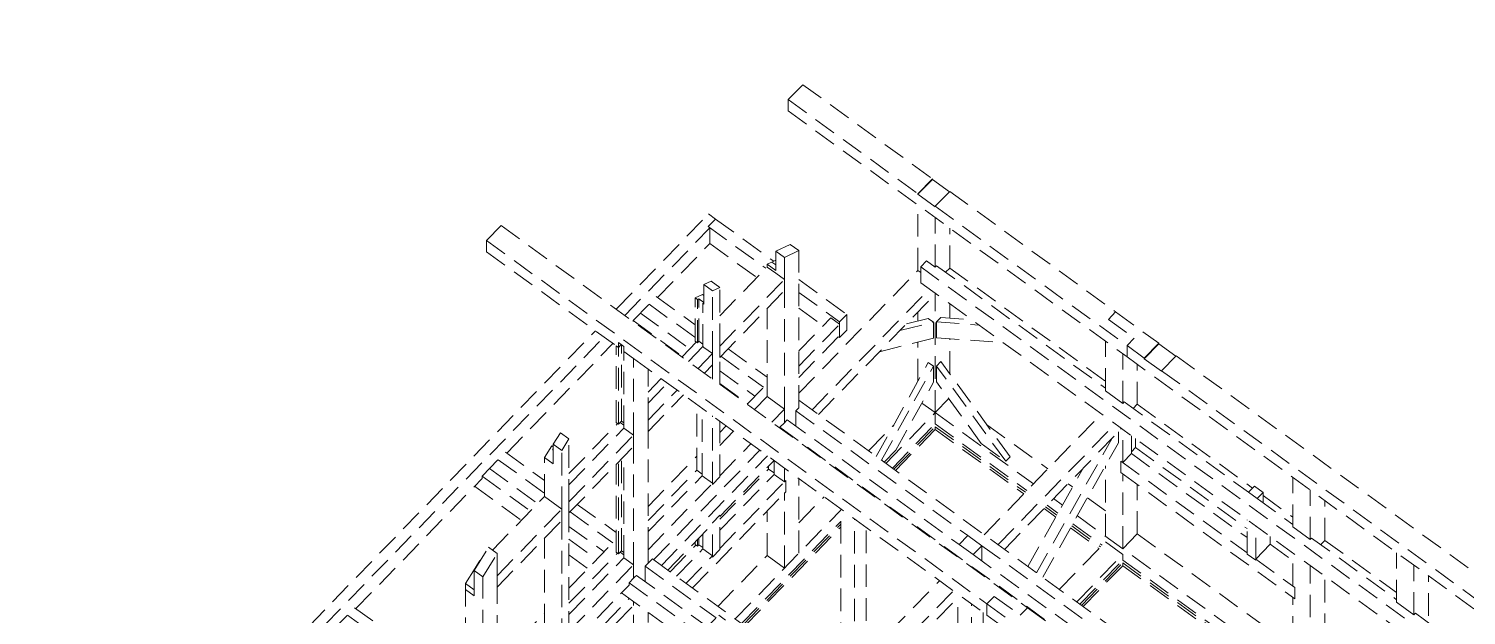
# Model space of a CAD drawing. Header units: millimetres. Extents: x 0 to 10920, y 0 to 297.
# Drawn here: x 3372.1 to 3627, y 192.9 to 297 of the extents above; entities that cross this region are included whole.
import ezdxf

# ---------------------------------------------------------------- set-up
doc = ezdxf.new("R2010")
doc.units = ezdxf.units.MM
doc.linetypes.add('K5LT_DASHED', pattern=[6, 4, -2])
doc.layers.add('Системный слой', color=7, linetype='Continuous')

# ---------------------------------------------------------------- blocks, each defined once
blk = doc.blocks.new('U340')
at = {"layer": 'Системный слой', "color": 7, "linetype": 'K5LT_DASHED', "lineweight": 18}
for p, q in [((3506.8, 284.42), (3509.37, 287.07)), ((3509.37, 287.07), (3532.35, 270.37)), ((3506.8, 282.42), (3506.8, 284.42)), ((3506.8, 284.42), (3529.78, 267.72)), ((3506.8, 282.42), (3566.86, 238.77)), ((3506.8, 282.42), (3566.86, 238.77)), ((3529.78, 267.72), (3532.35, 270.37)), ((3529.78, 267.62), (3532.35, 270.27)), ((3532.35, 270.27), (3532.35, 270.37)), ((3532.35, 270.27), (3535.36, 268.09)), ((3529.78, 267.62), (3529.78, 267.72)), ((3529.78, 267.62), (3532.84, 265.39)), ((3532.84, 265.49), (3535.42, 268.14)), ((3535.42, 268.14), (3564.83, 246.77)), ((3529.78, 254.12), (3529.78, 265.72)), ((3532.84, 265.49), (3566.86, 240.77)), ((3532.84, 265.39), (3532.84, 265.49)), ((3476.31, 247.24), (3492.67, 264.13)), ((3492.61, 261.91), (3493.89, 263.24)), ((3492.67, 264.13), (3493.89, 263.24)), ((3493.89, 263.24), (3504.21, 255.74)), ((3532.84, 254.69), (3532.84, 263.49)), ((3453.32, 259.42), (3455.89, 262.07)), ((3455.89, 262.07), (3549.19, 194.27)), ((3477.84, 246.13), (3492.91, 261.69)), ((3492.61, 261.91), (3502.82, 254.49)), ((3492.91, 258.89), (3492.91, 261.69)), ((3535.42, 254.54), (3535.42, 261.62)), ((3453.32, 257.42), (3453.32, 259.42)), ((3453.32, 259.42), (3542.03, 194.96)), ((3453.32, 257.42), (3476.3, 240.72)), ((3483.63, 249.3), (3492.91, 258.89)), ((3492.91, 258.89), (3501.23, 252.85)), ((3504.57, 257.54), (3507.14, 258.74)), ((3504.57, 254.08), (3504.57, 257.54)), ((3504.57, 257.54), (3506.1, 256.43)), ((3506.1, 256.43), (3508.68, 257.63)), ((3507.14, 258.74), (3508.68, 257.63)), ((3508.68, 229.75), (3508.68, 257.63)), ((3503.04, 255.2), (3503.88, 255.59)), ((3503.04, 255.2), (3504.57, 254.08)), ((3503.04, 254.72), (3503.04, 255.2)), ((3503.88, 255.59), (3504.57, 255.91)), ((3503.88, 255.59), (3504.57, 255.09)), ((3506.1, 252.49), (3506.1, 256.43)), ((3530.28, 254.74), (3531.31, 255.8)), ((3531.31, 255.8), (3532.84, 254.69)), ((3532.84, 254.69), (3533.1, 254.96)), ((3533.1, 254.96), (3563.03, 233.21)), ((3494.66, 246.07), (3503.04, 254.72)), ((3494.66, 240.68), (3506.1, 252.49)), ((3503.04, 254.72), (3504.57, 253.61)), ((3504.57, 253.61), (3506.1, 252.49)), ((3506.1, 250.49), (3506.1, 252.49)), ((3508.68, 232.33), (3529.78, 254.12)), ((3508.68, 252.5), (3517.18, 246.31)), ((3529.78, 254.12), (3530.28, 253.75)), ((3530.28, 251.94), (3530.28, 254.74)), ((3530.28, 254.74), (3632.26, 180.64)), ((3534.69, 253.8), (3535.42, 254.54)), ((3535.42, 254.54), (3563.03, 234.48)), ((3490.31, 249.25), (3491.6, 249.85)), ((3491.6, 249.85), (3491.84, 249.67)), ((3491.84, 251.6), (3493.13, 252.2)), ((3491.84, 248.14), (3491.84, 251.6)), ((3491.84, 251.6), (3493.38, 250.49)), ((3493.13, 252.2), (3494.66, 251.09)), ((3493.38, 250.49), (3494.66, 251.09)), ((3493.38, 239.36), (3493.38, 250.49)), ((3494.66, 240.68), (3494.66, 251.09)), ((3494.66, 238.68), (3506.1, 250.49)), ((3506.1, 229.49), (3506.1, 250.49)), ((3508.68, 250.23), (3515.9, 244.99)), ((3511.04, 229.39), (3531.82, 250.83)), ((3512.18, 228.56), (3532.84, 249.89)), ((3530.28, 251.94), (3630.66, 179)), ((3532.84, 249.89), (3532.84, 250.08)), ((3532.84, 228.89), (3532.84, 249.89)), ((3479.29, 245.22), (3483.4, 249.47)), ((3482.12, 248.14), (3490.31, 242.19)), ((3483.4, 249.47), (3490.31, 244.45)), ((3490.31, 241.58), (3490.31, 249.25)), ((3490.31, 249.25), (3490.71, 248.96)), ((3490.71, 248.96), (3490.97, 249.08)), ((3490.71, 241.29), (3490.71, 248.96)), ((3490.97, 241.56), (3490.97, 249.08)), ((3490.97, 249.08), (3491.84, 248.45)), ((3491.66, 248.27), (3491.84, 248.36)), ((3491.66, 240.6), (3491.66, 248.27)), ((3491.66, 248.27), (3491.84, 248.14)), ((3503.04, 231.72), (3503.04, 247.33)), ((3508.68, 247.43), (3513, 244.29)), ((3535.42, 245.67), (3535.42, 248.21)), ((3479.29, 245.07), (3479.29, 245.22)), ((3479.29, 245.22), (3488.05, 238.85)), ((3480.57, 246.55), (3489.34, 240.18)), ((3480.58, 246.54), (3480.58, 246.56)), ((3508.68, 239.83), (3514.36, 245.7)), ((3514.36, 245.7), (3515.9, 244.59)), ((3515.9, 244.99), (3517.18, 246.31)), ((3515.9, 244.59), (3515.9, 244.99)), ((3517.18, 243.51), (3517.18, 246.31)), ((3526.58, 243.43), (3532.54, 244.94)), ((3527.74, 244.62), (3531.62, 245.61)), ((3529.78, 245.14), (3529.78, 246.73)), ((3531.62, 245.61), (3532.54, 244.94)), ((3532.54, 242.11), (3532.54, 244.94)), ((3533.1, 244.98), (3533.87, 245.78)), ((3533.1, 244.98), (3540.62, 244.43)), ((3533.1, 242.16), (3533.1, 244.98)), ((3533.87, 245.78), (3539.32, 245.38)), ((3563.55, 245.44), (3564.83, 246.77)), ((3563.55, 245.44), (3568.14, 242.1)), ((3564.83, 246.77), (3572.49, 241.2)), ((3413.48, 182.39), (3472.6, 243.41)), ((3416.29, 182.61), (3474.13, 242.3)), ((3508.68, 237.13), (3515.9, 244.59)), ((3508.68, 235.13), (3515.9, 242.59)), ((3515.67, 242.35), (3515.9, 242.19)), ((3515.9, 242.59), (3515.9, 244.59)), ((3515.9, 242.19), (3517.18, 243.51)), ((3515.9, 242.19), (3515.9, 242.59)), ((3533.1, 242.16), (3544.96, 241.28)), ((3456.89, 221.71), (3475.72, 241.14)), ((3476.3, 227.12), (3476.3, 240.72)), ((3476.3, 240.72), (3476.7, 240.43)), ((3476.7, 241.32), (3477.65, 240.63)), ((3476.7, 240.43), (3476.7, 241.32)), ((3476.7, 240.43), (3477.2, 240.95)), ((3476.7, 226.83), (3476.7, 240.43)), ((3477.21, 227.36), (3477.21, 240.95)), ((3477.65, 239.74), (3477.65, 240.63)), ((3477.65, 226.14), (3477.65, 239.74)), ((3477.65, 239.74), (3479.36, 238.49)), ((3487.97, 238.76), (3490.54, 241.42)), ((3489.09, 237.95), (3491.66, 240.6)), ((3490.31, 241.58), (3490.71, 241.29)), ((3490.71, 241.29), (3490.97, 241.56)), ((3490.97, 241.56), (3491.66, 241.06)), ((3491.66, 240.6), (3491.84, 240.47)), ((3491.84, 240.47), (3493.38, 239.36)), ((3494.66, 238.68), (3494.66, 240.68)), ((3496.14, 240.21), (3503.04, 235.2)), ((3522.95, 239.67), (3532.54, 242.11)), ((3529.78, 234.45), (3529.78, 241.41)), ((3535.42, 235.82), (3535.42, 241.98)), ((3563.03, 232.76), (3563.03, 241.56)), ((3566.86, 240.77), (3568.14, 242.1)), ((3566.86, 238.77), (3566.86, 240.77)), ((3566.86, 240.77), (3569.92, 238.55)), ((3569.92, 238.55), (3572.49, 241.2)), ((3569.92, 238.45), (3572.49, 241.1)), ((3572.49, 241.1), (3572.49, 241.2)), ((3572.49, 241.1), (3575.5, 238.92)), ((3479.36, 238.49), (3542.03, 192.96)), ((3479.36, 224.89), (3479.36, 238.49)), ((3490.81, 236.7), (3493.38, 239.36)), ((3491.94, 235.88), (3493.38, 237.36)), ((3493.38, 237.36), (3493.38, 239.36)), ((3493.38, 234.83), (3493.38, 237.36)), ((3494.66, 233.9), (3494.66, 238.68)), ((3494.86, 238.88), (3502.43, 233.38)), ((3522.41, 221.12), (3531.62, 237.78)), ((3523.33, 220.45), (3532.54, 237.11)), ((3531.62, 237.78), (3532.54, 237.11)), ((3532.54, 234.28), (3532.54, 237.11)), ((3533.1, 237.16), (3533.87, 237.95)), ((3533.1, 234.33), (3533.1, 237.16)), ((3545.36, 220.25), (3533.1, 237.16)), ((3546.13, 221.04), (3533.87, 237.95)), ((3566.09, 230.53), (3566.09, 239.33)), ((3566.86, 238.77), (3637.39, 187.52)), ((3566.86, 238.77), (3637.39, 187.52)), ((3568.66, 230.38), (3568.66, 237.46)), ((3569.92, 238.45), (3569.92, 238.55)), ((3569.92, 238.45), (3572.98, 236.22)), ((3572.98, 236.32), (3575.56, 238.97)), ((3575.56, 238.97), (3638.52, 193.22)), ((3481.94, 227.55), (3481.94, 236.63)), ((3481.94, 232.54), (3484.26, 234.94)), ((3494.66, 236.31), (3500.89, 231.79)), ((3572.98, 236.22), (3572.98, 236.32)), ((3572.98, 236.32), (3635.95, 190.56)), ((3481.94, 230.57), (3485.38, 234.12)), ((3481.94, 227.55), (3487.1, 232.88)), ((3481.94, 225.55), (3488.23, 232.05)), ((3494.66, 234.05), (3499.6, 230.46)), ((3499.51, 230.37), (3503.04, 234.01)), ((3525.89, 222.25), (3532.54, 234.28)), ((3541.02, 223.4), (3533.1, 234.33)), ((3563.03, 232.76), (3566.09, 230.53)), ((3490.57, 218.65), (3490.57, 230.35)), ((3491.54, 217.69), (3491.54, 229.65)), ((3500.82, 229.43), (3503.04, 231.72)), ((3503.04, 231.72), (3504.57, 230.61)), ((3503.88, 227.2), (3506.1, 229.49)), ((3504.57, 230.61), (3506.1, 229.49)), ((3506.1, 227.09), (3506.1, 229.49)), ((3508.16, 229.22), (3508.42, 229.48)), ((3508.42, 229.48), (3508.68, 229.75)), ((3508.68, 231.1), (3594.13, 169)), ((3530.5, 230.59), (3532.84, 228.89)), ((3532.84, 228.89), (3535.25, 231.37)), ((3566.09, 230.53), (3566.35, 230.8)), ((3566.35, 230.8), (3588.41, 214.76)), ((3567.94, 229.64), (3568.66, 230.38)), ((3568.66, 230.38), (3589.13, 215.51)), ((3467.92, 218.07), (3476.53, 226.96)), ((3476.3, 227.12), (3476.7, 226.83)), ((3476.7, 226.83), (3477.21, 227.36)), ((3476.99, 227.13), (3477.65, 226.65)), ((3477.21, 227.36), (3477.65, 227.05)), ((3481.94, 225.55), (3481.94, 227.55)), ((3493.38, 216.16), (3493.38, 228.31)), ((3494.66, 217.48), (3494.66, 227.38)), ((3505.33, 226.3), (3506.1, 227.09)), ((3506.1, 227.09), (3506.36, 227.36)), ((3506.36, 227.36), (3506.62, 227.62)), ((3506.62, 227.62), (3537.11, 205.47)), ((3508.16, 226.5), (3508.16, 229.22)), ((3508.16, 229.22), (3538.65, 207.06)), ((3524.12, 219.88), (3532.84, 228.89)), ((3525.25, 219.06), (3532.84, 226.89)), ((3532.84, 228.89), (3550.26, 216.24)), ((3532.84, 227.89), (3532.84, 228.89)), ((3532.84, 226.89), (3532.84, 227.89)), ((3532.84, 226.89), (3549.12, 215.06)), ((3541.53, 207.23), (3562.3, 228.67)), ((3543.98, 205.45), (3564.76, 226.89)), ((3465.1, 223.28), (3466.39, 225.33)), ((3466.39, 225.33), (3467.92, 224.22)), ((3467.92, 216.1), (3477.65, 226.14)), ((3467.92, 213.09), (3479.36, 224.89)), ((3477.65, 226.14), (3477.83, 226.01)), ((3477.83, 226.01), (3479.36, 224.89)), ((3479.36, 222.89), (3479.36, 224.89)), ((3481.94, 204.55), (3481.94, 225.55)), ((3494.66, 225.37), (3495.81, 226.55)), ((3494.66, 223.07), (3497.11, 225.6)), ((3505.33, 226.3), (3590.02, 164.76)), ((3505.33, 226.15), (3505.33, 226.3)), ((3521.05, 222.11), (3525.49, 226.69)), ((3525.54, 218.85), (3532.84, 226.39)), ((3525.82, 218.64), (3532.84, 225.89)), ((3532.84, 225.89), (3532.84, 226.39)), ((3532.84, 226.39), (3548.83, 214.77)), ((3532.84, 225.89), (3548.55, 214.48)), ((3541.97, 226.78), (3552.83, 218.89)), ((3545.12, 204.62), (3565.78, 225.95)), ((3550.81, 200.48), (3564.24, 224.36)), ((3565.32, 223.52), (3565.32, 225.48)), ((3565.78, 225.95), (3565.78, 226.14)), ((3566.09, 220.03), (3566.09, 225.92)), ((3567.63, 221.62), (3567.63, 224.8)), ((3568.36, 222.71), (3568.36, 224.28)), ((3452.55, 217.62), (3456.66, 221.87)), ((3456.66, 221.87), (3463.57, 216.85)), ((3463.57, 220.93), (3464.86, 222.98)), ((3464.86, 222.98), (3465.1, 222.8)), ((3465, 222.28), (3465.1, 222.45)), ((3465, 222.28), (3465.1, 222.21)), ((3465.1, 219.82), (3465.1, 223.28)), ((3465.1, 223.28), (3466.64, 222.16)), ((3466.64, 222.16), (3467.92, 224.22)), ((3466.64, 211.76), (3466.64, 222.16)), ((3467.92, 213.09), (3467.92, 224.22)), ((3467.92, 211.09), (3479.36, 222.89)), ((3479.36, 201.89), (3479.36, 222.89)), ((3482.93, 202.78), (3501.77, 222.22)), ((3494.66, 217.68), (3500.17, 223.37)), ((3523.81, 220.1), (3525.89, 222.25)), ((3541.02, 223.4), (3545.36, 220.25)), ((3551.92, 199.68), (3565.32, 223.52)), ((3567.63, 221.96), (3568.36, 222.71)), ((3568.36, 222.71), (3588.15, 208.32)), ((3455.38, 220.54), (3463.57, 214.59)), ((3463.57, 213.99), (3463.57, 220.93)), ((3463.57, 220.93), (3465.1, 219.82)), ((3476.3, 204.12), (3476.3, 219.73)), ((3476.7, 203.83), (3476.7, 220.14)), ((3477.21, 204.36), (3477.21, 220.67)), ((3477.65, 203.14), (3477.65, 221.12)), ((3481.94, 212.23), (3490.57, 221.14)), ((3484.3, 201.79), (3503.13, 221.22)), ((3494.66, 210.48), (3504.27, 220.4)), ((3503.3, 218.88), (3503.3, 219.4)), ((3504.27, 217.93), (3504.27, 220.39)), ((3545.36, 220.25), (3546.13, 221.04)), ((3563.03, 206.96), (3563.03, 219.43)), ((3565.78, 220.25), (3588.15, 204)), ((3565.78, 218.25), (3565.78, 220.25)), ((3566.09, 220.03), (3567.63, 221.62)), ((3567.63, 221.62), (3588.15, 206.71)), ((3430.15, 194.11), (3452.55, 217.22)), ((3452.55, 217.22), (3452.55, 217.62)), ((3452.55, 217.62), (3461.09, 211.42)), ((3453.83, 218.95), (3462.37, 212.75)), ((3453.84, 218.94), (3453.84, 218.96)), ((3481.94, 209.74), (3490.57, 218.65)), ((3481.94, 207.78), (3491.54, 217.69)), ((3490.57, 218.65), (3491.54, 217.94)), ((3491.54, 217.69), (3493.38, 216.36)), ((3493.38, 216.16), (3494.66, 217.48)), ((3494.66, 209.97), (3503.3, 218.88)), ((3494.66, 208.02), (3504.27, 217.93)), ((3494.66, 217.48), (3494.66, 217.68)), ((3503.3, 218.88), (3504.27, 218.18)), ((3504.27, 217.93), (3506.1, 216.59)), ((3506.1, 216.59), (3506.1, 219.06)), ((3506.1, 216.59), (3506.36, 216.86)), ((3506.36, 214.86), (3506.36, 216.86)), ((3508.68, 203.95), (3508.68, 217.19)), ((3549.28, 201.59), (3559.1, 219.05)), ((3565.78, 218.25), (3596.58, 195.88)), ((3566.09, 204.73), (3566.09, 218.03)), ((3596.27, 208.6), (3596.27, 217.4)), ((3451.18, 215.82), (3459.49, 209.78)), ((3481.94, 204.55), (3493.38, 216.36)), ((3489.81, 197.78), (3506.1, 214.59)), ((3493.38, 216.16), (3493.38, 216.36)), ((3494.66, 204.78), (3506.1, 216.59)), ((3506.1, 214.59), (3506.36, 214.86)), ((3506.1, 201.29), (3506.1, 214.59)), ((3556.41, 216.28), (3557.21, 215.7)), ((3568.66, 207.38), (3568.66, 216.16)), ((3588.41, 214.76), (3589.44, 215.83)), ((3588.41, 214.76), (3589.94, 213.65)), ((3589.44, 215.83), (3590.97, 214.71)), ((3589.94, 213.65), (3590.97, 214.71)), ((3590.97, 212.9), (3590.97, 214.71)), ((3590.97, 214.17), (3596.27, 210.32)), ((3599.34, 206.37), (3599.34, 215.17)), ((3454.37, 204.49), (3463.57, 213.99)), ((3455.2, 199.95), (3466.64, 211.76)), ((3463.57, 213.99), (3465.1, 212.87)), ((3465.1, 212.87), (3466.64, 211.76)), ((3466.64, 209.76), (3466.64, 211.76)), ((3467.92, 211.09), (3467.92, 213.09)), ((3469.4, 212.61), (3476.3, 207.6)), ((3497.38, 192.28), (3516.09, 211.59)), ((3508.68, 209.33), (3513.14, 213.95)), ((3516.09, 175.66), (3516.09, 211.81)), ((3552.14, 211.87), (3554.21, 210.36)), ((3552.42, 212.16), (3554.41, 210.72)), ((3552.71, 212.46), (3554.61, 211.07)), ((3553.84, 213.63), (3555.41, 212.49)), ((3559.85, 213.79), (3563.03, 211.48)), ((3589.94, 213.65), (3596.27, 209.05)), ((3601.91, 206.22), (3601.91, 213.3)), ((3455.2, 197.95), (3466.64, 209.76)), ((3466.64, 188.36), (3466.64, 209.76)), ((3467.92, 189.69), (3467.92, 211.09)), ((3468.12, 211.29), (3475.69, 205.78)), ((3485.44, 200.96), (3493.38, 209.16)), ((3493.38, 209.36), (3494.66, 210.68)), ((3493.38, 203.26), (3493.38, 209.36)), ((3494.66, 204.58), (3494.66, 210.68)), ((3498.51, 191.46), (3516.09, 209.59)), ((3498.8, 191.25), (3516.09, 209.09)), ((3503.04, 203.52), (3503.04, 211.43)), ((3518.54, 173.88), (3518.54, 210.03)), ((3557.25, 209.16), (3562.46, 205.37)), ((3558.05, 210.58), (3618.62, 166.56)), ((3588.15, 203.8), (3588.15, 209.89)), ((3463.57, 190.99), (3463.57, 206.6)), ((3467.92, 208.71), (3474.15, 204.19)), ((3467.92, 206.45), (3472.86, 202.86)), ((3490.97, 205.46), (3490.97, 206.67)), ((3491.66, 204.7), (3491.66, 207.39)), ((3499.08, 191.04), (3516.09, 208.59)), ((3520.59, 173.97), (3520.59, 208.53)), ((3537.11, 205.47), (3538.65, 207.06)), ((3538.65, 207.06), (3541.1, 205.28)), ((3556.85, 208.45), (3561.89, 204.78)), ((3557.05, 208.8), (3562.17, 205.08)), ((3566.09, 204.73), (3568.66, 207.38)), ((3568.66, 207.38), (3596.27, 187.32)), ((3589.68, 202.69), (3589.68, 208.78)), ((3592.26, 205.54), (3592.26, 206.91)), ((3596.27, 208.6), (3599.34, 206.37)), ((3599.34, 206.37), (3599.59, 206.64)), ((3599.59, 206.64), (3614.66, 195.69)), ((3451.09, 200.9), (3453.66, 205)), ((3452.62, 199.78), (3455.2, 203.89)), ((3453.66, 205), (3455.2, 203.89)), ((3455.2, 199.95), (3455.2, 203.89)), ((3467.92, 197.77), (3476.3, 206.42)), ((3467.92, 195.07), (3476.53, 203.96)), ((3476.3, 204.12), (3476.7, 203.83)), ((3476.7, 203.83), (3477.21, 204.36)), ((3476.99, 204.13), (3477.65, 203.65)), ((3477.21, 204.36), (3477.65, 204.05)), ((3481.94, 202.15), (3481.94, 204.55)), ((3485.84, 200.67), (3490.43, 205.4)), ((3486.96, 199.85), (3491.66, 204.7)), ((3490.31, 205.48), (3490.31, 205.99)), ((3490.31, 205.48), (3490.71, 205.19)), ((3490.71, 205.19), (3490.71, 206.41)), ((3490.71, 205.19), (3490.97, 205.46)), ((3490.97, 205.46), (3491.66, 204.96)), ((3491.66, 204.7), (3493.38, 203.46)), ((3493.38, 203.26), (3494.66, 204.58)), ((3494.66, 204.58), (3494.66, 204.78)), ((3537.11, 205.47), (3539.56, 203.69)), ((3539.56, 203.69), (3541.1, 205.28)), ((3541.1, 202.57), (3541.1, 205.28)), ((3541.1, 205.28), (3571.9, 182.9)), ((3554.87, 197.54), (3563.03, 205.96)), ((3563.03, 205.96), (3566.09, 203.73)), ((3589.68, 202.89), (3592.26, 205.54)), ((3592.26, 205.54), (3596.27, 202.62)), ((3596.27, 198.1), (3596.27, 203.99)), ((3601.19, 205.48), (3601.91, 206.22)), ((3601.91, 206.22), (3614.66, 196.96)), ((3614.66, 195.24), (3614.66, 204.04)), ((3451.29, 201.3), (3452.13, 202.65)), ((3452.13, 202.65), (3452.17, 202.62)), ((3467.92, 203.65), (3471.27, 201.22)), ((3467.92, 193.1), (3477.65, 203.14)), ((3467.92, 190.09), (3479.36, 201.89)), ((3477.65, 203.14), (3477.83, 203.01)), ((3477.83, 203.01), (3479.36, 201.89)), ((3479.36, 199.49), (3479.36, 201.89)), ((3481.42, 201.62), (3481.68, 201.88)), ((3481.42, 198.9), (3481.42, 201.62)), ((3481.42, 201.62), (3494, 192.48)), ((3481.68, 201.88), (3481.94, 202.15)), ((3481.94, 202.15), (3482.71, 202.94)), ((3482.71, 202.94), (3516.09, 178.69)), ((3488.68, 198.61), (3493.38, 203.46)), ((3493.38, 203.26), (3493.38, 203.46)), ((3494.31, 194.51), (3503.04, 203.52)), ((3503.04, 203.52), (3506.1, 201.29)), ((3539.56, 203.69), (3570.35, 181.31)), ((3557.93, 195.31), (3566.09, 203.73)), ((3558.5, 194.9), (3566.09, 202.73)), ((3558.78, 194.69), (3566.09, 202.23)), ((3559.07, 194.48), (3566.09, 201.73)), ((3566.09, 202.73), (3566.09, 203.73)), ((3566.09, 202.73), (3595.7, 181.21)), ((3566.09, 201.73), (3566.09, 202.23)), ((3566.09, 202.23), (3595.42, 180.92)), ((3566.09, 201.73), (3595.14, 180.62)), ((3588.15, 203.8), (3589.68, 202.69)), ((3589.68, 202.89), (3596.58, 197.88)), ((3599.34, 180.57), (3599.34, 201.76)), ((3617.72, 193.01), (3617.72, 201.81)), ((3449.56, 198.55), (3451.29, 201.3)), ((3451.09, 197.43), (3451.09, 200.9)), ((3451.09, 200.9), (3452.62, 199.78)), ((3451.29, 201.3), (3451.33, 201.27)), ((3452.62, 171.9), (3452.62, 199.78)), ((3455.2, 197.95), (3455.2, 199.95)), ((3478.59, 198.7), (3479.36, 199.49)), ((3479.36, 199.49), (3479.62, 199.76)), ((3479.62, 199.76), (3479.88, 200.02)), ((3479.88, 200.02), (3492.46, 190.89)), ((3520.59, 185.62), (3533.62, 199.07)), ((3601.91, 183.22), (3601.91, 199.89)), ((3620.29, 192.86), (3620.29, 199.94)), ((3449.56, 198.55), (3451.09, 197.43)), ((3449.56, 197.52), (3449.56, 198.55)), ((3449.56, 197.52), (3451.09, 196.41)), ((3449.56, 176.52), (3449.56, 197.52)), ((3451.09, 196.41), (3451.09, 197.43)), ((3455.2, 176.95), (3455.2, 197.95)), ((3456.19, 175.18), (3478.59, 198.3)), ((3477.23, 196.89), (3489.58, 187.92)), ((3478.59, 198.7), (3491.17, 189.56)), ((3478.59, 198.3), (3478.59, 198.7)), ((3520.59, 181.31), (3536.07, 197.29)), ((3520.59, 179.31), (3537.21, 196.46)), ((3542.03, 194.96), (3543.31, 196.29)), ((3543.31, 196.29), (3547.91, 192.95)), ((3596.58, 195.88), (3596.58, 197.88)), ((3425.81, 190.03), (3429.92, 194.27)), ((3429.92, 194.27), (3449.56, 180)), ((3457.56, 174.19), (3478.59, 195.9)), ((3467.92, 182.89), (3479.36, 194.69)), ((3479.36, 194.69), (3479.36, 195.34)), ((3479.36, 188.99), (3479.36, 194.69)), ((3536.85, 178.4), (3536.85, 196.09)), ((3539.3, 176.62), (3539.3, 194.94)), ((3542.03, 194.96), (3649.27, 117.02)), ((3542.03, 192.96), (3542.03, 194.96)), ((3547.91, 192.95), (3549.19, 194.27)), ((3549.19, 194.27), (3651.84, 119.68)), ((3596.27, 182.8), (3596.27, 196.1)), ((3614.66, 195.24), (3617.72, 193.01)), ((3428.64, 192.95), (3448.95, 178.19)), ((3455.2, 184.63), (3463.57, 193.28)), ((3478.65, 176.64), (3494.46, 192.96)), ((3481.94, 191.65), (3481.94, 193.47)), ((3494.46, 192.96), (3495.69, 192.07)), ((3541.36, 178.74), (3541.36, 193.44)), ((3542.03, 192.96), (3624.94, 132.7)), ((3617.72, 193.01), (3617.98, 193.28)), ((3617.98, 193.28), (3625.95, 187.49))]:
    blk.add_line(p, q, dxfattribs=at)

msp = doc.modelspace()

# ---------------------------------------------------------------- block references
at = {"layer": 'Системный слой'}
msp.add_blockref('U340', (0, 0), dxfattribs=at)

doc.saveas('drawing.dxf')
